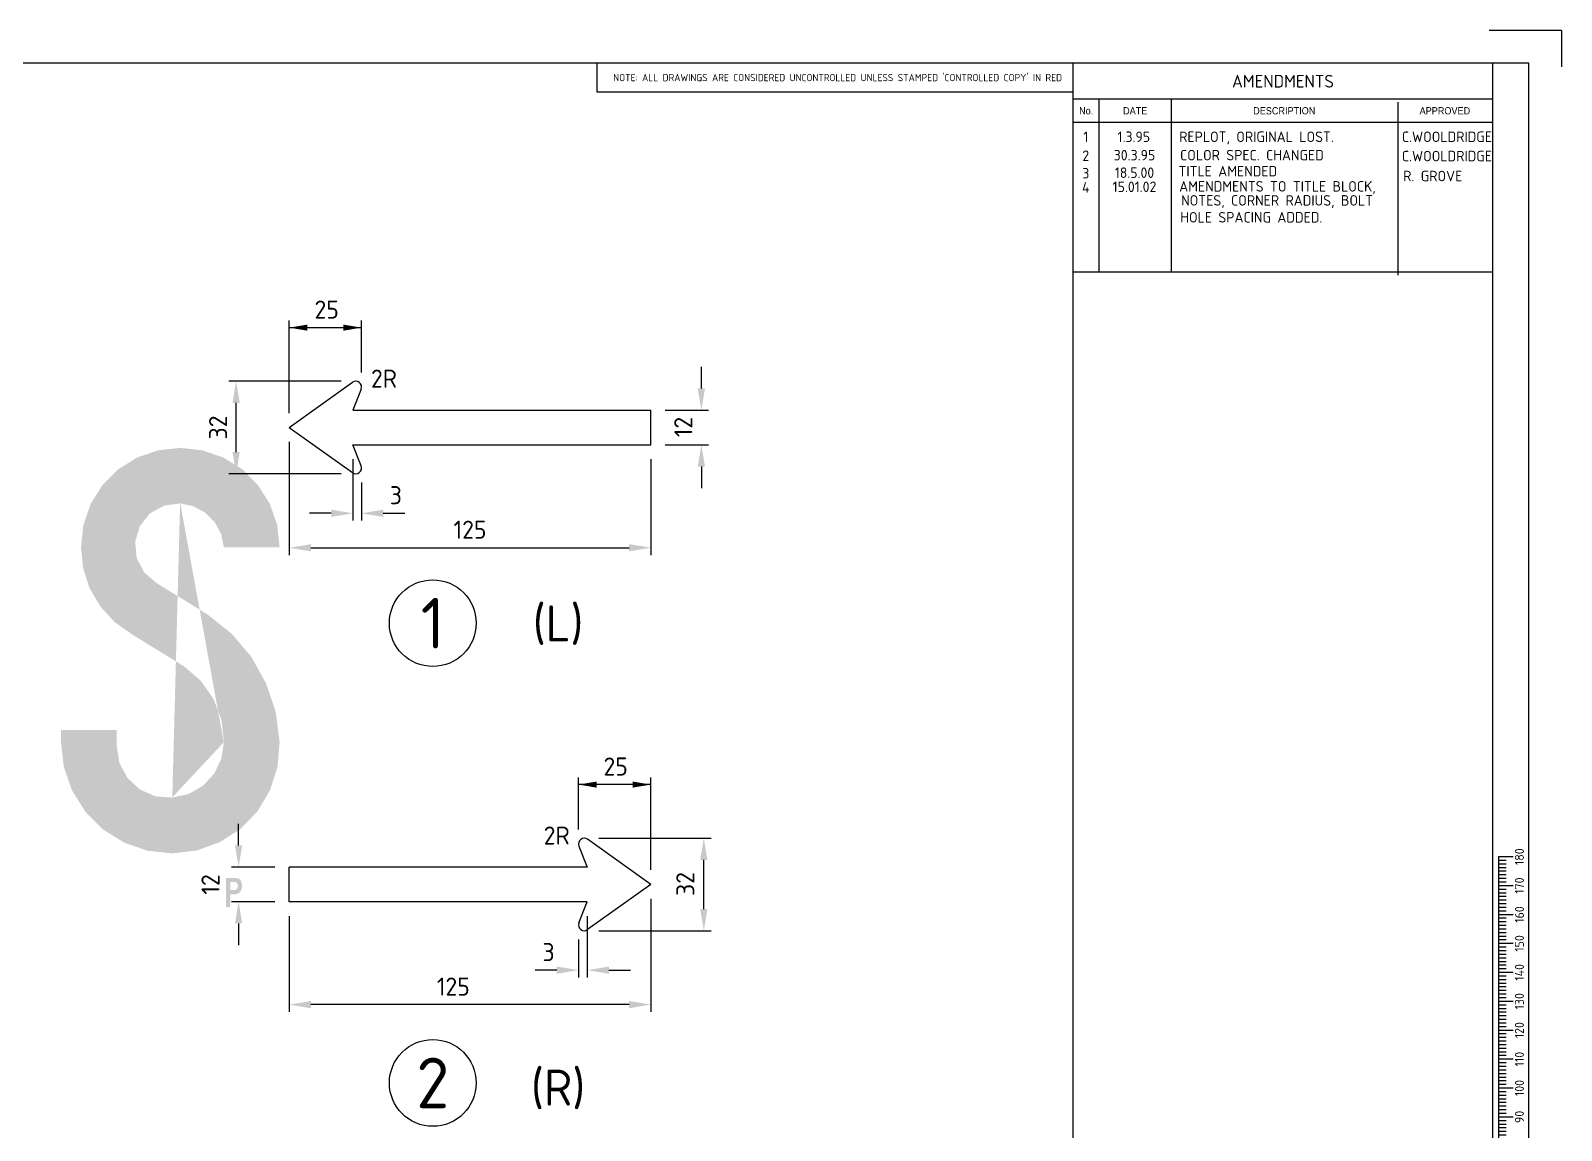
# Model space of a CAD drawing. Extents: x 0 to 1038, y -1303 to 297.
# Drawn here: x 208.3 to 420, y 144.9 to 297 of the extents above; entities that cross this region are included whole.
import ezdxf
from ezdxf.enums import TextEntityAlignment as Align

# ---------------------------------------------------------------- set-up
doc = ezdxf.new("R2010")
doc.units = 0
doc.linetypes.add('CENTERX2', pattern=[101.6, 63.5, -12.7, 12.7, -12.7])
doc.layers.get('0').update_dxf_attribs({"linetype": 'CONTINUOUS'})
for name, color, linetype in [('GREEN', 84, 'CONTINUOUS'), ('L18', 4, 'CONTINUOUS'), ('L25', 1, 'CONTINUOUS'), ('L35', 3, 'CONTINUOUS'), ('T25', 1, 'CONTINUOUS'), ('T35', 3, 'CONTINUOUS'), ('T50', 7, 'CONTINUOUS'), ('TBLK18', 4, 'CONTINUOUS'), ('TBLK25', 1, 'CONTINUOUS'), ('TBLK35', 3, 'CONTINUOUS'), ('TBLK50', 7, 'CONTINUOUS')]:
    doc.layers.add(name, color=color, linetype=linetype)
doc.styles.add('HELV', font='helv')
doc.styles.add('HELVL', font='helvl', dxfattribs={"width": 0.8})
doc.styles.add('ISO', font='iso3098b.shx')

# ---------------------------------------------------------------- blocks, each defined once
blk = doc.blocks.new('A3BBLK')
at = {"layer": 'TBLK25'}
for q in [(410, 297), (420, 292)]:
    blk.add_line((420, 297), q, dxfattribs=at)
at = {"layer": 'TBLK50'}
for p, q in [((415.5, 292.5), (13, 292.5)), ((352.5, 4.5), (352.5, 292.5)), ((415.5, 4.5), (415.5, 292.5))]:
    blk.add_line(p, q, dxfattribs=at)
blk = doc.blocks.new('A3_IN_VTBLK')
at = {"layer": 'TBLK35'}
for p, q in [((286.67, 288.5), (286.67, 292.5)), ((410.5, 57), (410.5, 292.5)), ((352.5, 288.5), (286.67, 288.5))]:
    blk.add_line(p, q, dxfattribs=at)
blk.add_blockref('A3BBLK', (0, 0))
at = {"color": 4, "style": 'ISO'}
for tag, p in [('MR_DIRECTORATE', (387.63, 68.74)), ('STREET_NAME', (387.63, 62.22)), ('SUBURB_&_POSTCODE', (387.63, 59.22))]:
    blk.add_attdef(tag, text='', height=1.5, dxfattribs=at).set_placement(p, align=Align.CENTER)
at = {"color": 1, "style": 'ISO'}
blk.add_attdef('MR_BRANCH', text='', height=2, dxfattribs=at).set_placement((387.63, 65.34), align=Align.CENTER)
for tag, p in [('FILE_NUMBER', (374.52, 53.49)), ('DESIGNED_/_DRAWN', (374.52, 48.49)), ('VERIFIED', (374.52, 43.49)), ('APPROVED', (374.52, 38.49))]:
    blk.add_attdef(tag, p, '', height=2, dxfattribs=at)
at = {"layer": 'T25', "style": 'ISO'}
blk.add_attdef('LOCAL_AUTHORITY', (370.48, 16.73), '', height=1.25, dxfattribs=at)
at = {"layer": 'TBLK18', "style": 'ISO'}
blk.add_text("NOTE: ALL DRAWINGS ARE CONSIDERED UNCONTROLLED UNLESS STAMPED 'CONTROLLED COPY' IN RED", height=1, dxfattribs=at).set_placement((319.92, 290), align=Align.CENTER)
at = {"layer": 'TBLK25', "style": 'ISO'}
for tag, p in [('ROAD_SECTION', (384.5, 29.16)), ('SLK', (384.5, 26.11)), ('CHAINAGE', (384.5, 19.21)), ('DRG_TYPE_03', (360.51, 11.5)), ('DRG_TYPE_02', (360.51, 8.36)), ('DRG_TYPE_01', (360.3, 5.42))]:
    blk.add_attdef(tag, text='', height=1.75, dxfattribs=at).set_placement(p, align=Align.CENTER)
at = {"layer": 'TBLK35', "style": 'ISO', "width": 0.9}
for tag, p in [('ROAD_PROJECT&NUMBER', (384.5, 32.23)), ('DRAWING_DESCRIPTION', (384.5, 22.29))]:
    blk.add_attdef(tag, text='', height=2.5, dxfattribs=at).set_placement(p, align=Align.CENTER)
at = {"layer": 'TBLK50', "style": 'ISO'}
blk.add_attdef('DRG_NUMBER', (372.72, 6.02), '', height=5, dxfattribs=at)
blk = doc.blocks.new('A25')
at = {"color": 1, "linetype": 'ByBlock'}
blk.add_solid([(2.5, 0.42), (2.5, -0.42), (0, 0)], dxfattribs=at)
blk = doc.blocks.new('SCA2_5_3')
at = {"layer": 'L18'}
for p, q in [((-4.15, 86), (-2.15, 86)), ((-4.15, 14), (-4.15, 86)), ((-4.15, 85.5), (-3.15, 85.5)), ((-4.15, 85), (-3.15, 85)), ((-4.15, 84.5), (-3.15, 84.5)), ((-4.15, 84), (-3.15, 84)), ((-4.15, 83.5), (-3.15, 83.5)), ((-4.15, 83), (-3.15, 83)), ((-4.15, 82.5), (-3.15, 82.5)), ((-4.15, 82), (-2.15, 82)), ((-4.15, 81.5), (-3.15, 81.5)), ((-4.15, 81), (-3.15, 81)), ((-4.15, 80.5), (-3.15, 80.5)), ((-4.15, 80), (-3.15, 80)), ((-4.15, 79.5), (-3.15, 79.5)), ((-4.15, 79), (-3.15, 79)), ((-4.15, 78.5), (-3.15, 78.5)), ((-4.15, 78), (-2.15, 78)), ((-4.15, 77.5), (-3.15, 77.5)), ((-4.15, 77), (-3.15, 77)), ((-4.15, 76.5), (-3.15, 76.5)), ((-4.15, 76), (-3.15, 76)), ((-4.15, 75.5), (-3.15, 75.5)), ((-4.15, 75), (-3.15, 75)), ((-4.15, 74.5), (-3.15, 74.5)), ((-4.15, 74), (-2.15, 74)), ((-4.15, 73.5), (-3.15, 73.5)), ((-4.15, 73), (-3.15, 73)), ((-4.15, 72.5), (-3.15, 72.5)), ((-4.15, 72), (-3.15, 72)), ((-4.15, 71.5), (-3.15, 71.5)), ((-4.15, 71), (-3.15, 71)), ((-4.15, 70.5), (-3.15, 70.5)), ((-4.15, 70), (-2.15, 70)), ((-4.15, 69.5), (-3.15, 69.5)), ((-4.15, 69), (-3.15, 69)), ((-4.15, 68.5), (-3.15, 68.5)), ((-4.15, 68), (-3.15, 68)), ((-4.15, 67.5), (-3.15, 67.5)), ((-4.15, 67), (-3.15, 67)), ((-4.15, 66.5), (-3.15, 66.5)), ((-4.15, 66), (-2.15, 66)), ((-4.15, 65.5), (-3.15, 65.5)), ((-4.15, 65), (-3.15, 65)), ((-4.15, 64.5), (-3.15, 64.5)), ((-4.15, 64), (-3.15, 64)), ((-4.15, 63.5), (-3.15, 63.5)), ((-4.15, 63), (-3.15, 63)), ((-4.15, 62.5), (-3.15, 62.5)), ((-4.15, 62), (-2.15, 62)), ((-4.15, 61.5), (-3.15, 61.5)), ((-4.15, 61), (-3.15, 61)), ((-4.15, 60.5), (-3.15, 60.5)), ((-4.15, 60), (-3.15, 60)), ((-4.15, 59.5), (-3.15, 59.5)), ((-4.15, 59), (-3.15, 59)), ((-4.15, 58.5), (-3.15, 58.5)), ((-4.15, 58), (-2.15, 58)), ((-4.15, 57.5), (-3.15, 57.5)), ((-4.15, 57), (-3.15, 57)), ((-4.15, 56.5), (-3.15, 56.5)), ((-4.15, 56), (-3.15, 56)), ((-4.15, 55.5), (-3.15, 55.5)), ((-4.15, 55), (-3.15, 55)), ((-4.15, 54.5), (-3.15, 54.5)), ((-4.15, 54), (-2.15, 54)), ((-4.15, 53.5), (-3.15, 53.5)), ((-4.15, 53), (-3.15, 53)), ((-4.15, 52.5), (-3.15, 52.5)), ((-4.15, 52), (-3.15, 52)), ((-4.15, 51.5), (-3.15, 51.5)), ((-4.15, 51), (-3.15, 51)), ((-4.15, 50.5), (-3.15, 50.5)), ((-4.15, 50), (-2.15, 50)), ((-4.15, 49.5), (-3.15, 49.5)), ((-4.15, 49), (-3.15, 49)), ((-4.15, 48.5), (-3.15, 48.5)), ((-4.15, 48), (-3.15, 48)), ((-4.15, 47.5), (-3.15, 47.5)), ((-4.15, 47), (-3.15, 47)), ((-4.15, 46.5), (-3.15, 46.5)), ((-4.15, 46), (-2.15, 46)), ((-4.15, 45.5), (-3.15, 45.5)), ((-4.15, 45), (-3.15, 45)), ((-4.15, 44.5), (-3.15, 44.5)), ((-4.15, 44), (-3.15, 44)), ((-4.15, 43.5), (-3.15, 43.5)), ((-4.15, 43), (-3.15, 43)), ((-4.15, 42.5), (-3.15, 42.5)), ((-4.15, 42), (-2.15, 42)), ((-4.15, 41.5), (-3.15, 41.5)), ((-4.15, 41), (-3.15, 41)), ((-4.15, 40.5), (-3.15, 40.5)), ((-4.15, 40), (-3.15, 40)), ((-4.15, 39.5), (-3.15, 39.5)), ((-4.15, 39), (-3.15, 39)), ((-4.15, 38.5), (-3.15, 38.5)), ((-4.15, 38), (-2.15, 38)), ((-4.15, 37.5), (-3.15, 37.5)), ((-4.15, 37), (-3.15, 37)), ((-4.15, 36.5), (-3.15, 36.5)), ((-4.15, 36), (-3.15, 36)), ((-4.15, 35.5), (-3.15, 35.5)), ((-4.15, 35), (-3.15, 35)), ((-4.15, 34.5), (-3.15, 34.5)), ((-4.15, 34), (-2.15, 34)), ((-4.15, 33.5), (-3.15, 33.5)), ((-4.15, 33), (-3.15, 33)), ((-4.15, 32.5), (-3.15, 32.5)), ((-4.15, 32), (-3.15, 32)), ((-4.15, 31.5), (-3.15, 31.5)), ((-4.15, 31), (-3.15, 31)), ((-4.15, 30.5), (-3.15, 30.5)), ((-4.15, 30), (-2.15, 30)), ((-4.15, 29.5), (-3.15, 29.5)), ((-4.15, 29), (-3.15, 29)), ((-4.15, 28.5), (-3.15, 28.5)), ((-4.15, 28), (-3.15, 28)), ((-4.15, 27.5), (-3.15, 27.5)), ((-4.15, 27), (-3.15, 27)), ((-4.15, 26.5), (-3.15, 26.5)), ((-4.15, 26), (-2.15, 26)), ((-4.15, 25.5), (-3.15, 25.5)), ((-4.15, 25), (-3.15, 25)), ((-4.15, 24.5), (-3.15, 24.5)), ((-4.15, 24), (-3.15, 24)), ((-4.15, 23.5), (-3.15, 23.5)), ((-4.15, 23), (-3.15, 23)), ((-4.15, 22.5), (-3.15, 22.5)), ((-4.15, 22), (-2.15, 22)), ((-4.15, 21.5), (-3.15, 21.5)), ((-4.15, 21), (-3.15, 21)), ((-4.15, 20.5), (-3.15, 20.5)), ((-4.15, 20), (-3.15, 20)), ((-4.15, 19.5), (-3.15, 19.5)), ((-4.15, 19), (-3.15, 19)), ((-4.15, 18.5), (-3.15, 18.5)), ((-4.15, 18), (-2.15, 18)), ((-4.15, 17.5), (-3.15, 17.5)), ((-4.15, 17), (-3.15, 17)), ((-4.15, 16.5), (-3.15, 16.5)), ((-4.15, 16), (-3.15, 16)), ((-4.15, 15.5), (-3.15, 15.5)), ((-4.15, 15), (-3.15, 15)), ((-4.15, 14.5), (-3.15, 14.5)), ((-4.15, 14), (-2.15, 14))]:
    blk.add_line(p, q, dxfattribs=at)
at = {"layer": 'L18', "style": 'ISO'}
for s, p in [('180', (-0.68, 85.98)), ('170', (-0.68, 81.98)), ('160', (-0.68, 77.98)), ('150', (-0.68, 73.98)), ('140', (-0.68, 69.98)), ('130', (-0.68, 65.98)), ('120', (-0.68, 61.98)), ('110', (-0.68, 57.98)), ('100', (-0.68, 53.98)), ('90', (-0.68, 49.98)), ('80', (-0.68, 45.98)), ('70', (-0.68, 41.98)), ('60', (-0.68, 37.98)), ('50', (-0.68, 33.98)), ('40', (-0.68, 29.98)), ('30', (-0.68, 25.98)), ('20', (-0.68, 21.98)), ('10mm', (-0.68, 17.98)), ('0', (-0.68, 14))]:
    blk.add_text(s, height=1.25, rotation=90, dxfattribs=at).set_placement(p, align=Align.CENTER)
at = {"layer": 'L18', "style": 'HELV', "width": 0.85}
blk.add_text('1:2.5', height=1.5, rotation=90, dxfattribs=at).set_placement((-1.99, 11.95), align=Align.RIGHT)

msp = doc.modelspace()

# ---------------------------------------------------------------- hatches: boundary and pattern name
at = {"layer": 'GREEN'}
h = msp.add_hatch(color=256, dxfattribs=at)
h.paths.add_polyline_path([(222.4, 213.43), (222.43, 213.43)], flags=17)
h.paths.add_polyline_path([(212.53, 200.23), (212.53, 198.58), (212.92, 195.15), (214.05, 191.9), (215.88, 188.97), (218.3, 186.52), (221.24, 184.69), (224.49, 183.55), (227.92, 183.19), (231.29, 183.58), (234.49, 184.74), (237.35, 186.57), (239.72, 189.02), (241.45, 191.96), (242.48, 195.2), (242.76, 198.58), (242.22, 202.76), (240.88, 206.72), (238.85, 210.38), (236.14, 213.56), (232.87, 216.18), (225.73, 220.59), (224.03, 222.06), (222.99, 224.05), (222.79, 226.29), (223.43, 228.45), (224.82, 230.21), (226.78, 231.29), (229.03, 231.6), (230.83, 231.21), (232.48, 230.31), (233.79, 228.99), (234.67, 227.37), (235.06, 225.54), (242.76, 225.54), (242.43, 228.61), (241.42, 231.52), (239.77, 234.12), (237.61, 236.32), (234.98, 237.94), (232.09, 238.94), (229.03, 239.28), (225.96, 238.94), (223.05, 237.94), (220.44, 236.32), (218.25, 234.12), (216.63, 231.52), (215.62, 228.61), (215.29, 225.54), (215.6, 222.6), (216.5, 219.82), (218.02, 217.27), (220, 215.13), (222.43, 213.43), (229.57, 209.04), (231.89, 207.03), (233.64, 204.51), (234.72, 201.65), (235.06, 198.58), (234.72, 196.31), (233.72, 194.22), (232.17, 192.55), (230.16, 191.39), (227.92, 190.9), (225.57, 191.08), (223.43, 192.03), (221.71, 193.63), (220.6, 195.72), (220.24, 198.04), (220.24, 200.23)])
h.paths.add_polyline_path([(225.7, 220.59), (225.73, 220.59)], flags=16)
edge = h.paths.add_edge_path(flags=16)
edge.add_line((227.92, 190.9), (227.89, 190.9))
edge.add_line((235.06, 198.58), (235.03, 198.58))
edge.add_line((229.03, 231.6), (229, 231.6))
h = msp.add_hatch(color=256, dxfattribs=at)
h.paths.add_polyline_path([(222.4, 213.43), (222.43, 213.43)], flags=17)
h.paths.add_polyline_path([(212.53, 200.23), (212.53, 198.58), (212.92, 195.15), (214.05, 191.9), (215.88, 188.97), (218.3, 186.52), (221.24, 184.69), (224.49, 183.55), (227.92, 183.19), (231.29, 183.58), (234.49, 184.74), (237.35, 186.57), (239.72, 189.02), (241.45, 191.96), (242.48, 195.2), (242.76, 198.58), (242.22, 202.76), (240.88, 206.72), (238.85, 210.38), (236.14, 213.56), (232.87, 216.18), (225.73, 220.59), (224.03, 222.06), (222.99, 224.05), (222.79, 226.29), (223.43, 228.45), (224.82, 230.21), (226.78, 231.29), (229.03, 231.6), (230.83, 231.21), (232.48, 230.31), (233.79, 228.99), (234.67, 227.37), (235.06, 225.54), (242.76, 225.54), (242.43, 228.61), (241.42, 231.52), (239.77, 234.12), (237.61, 236.32), (234.98, 237.94), (232.09, 238.94), (229.03, 239.28), (225.96, 238.94), (223.05, 237.94), (220.44, 236.32), (218.25, 234.12), (216.63, 231.52), (215.62, 228.61), (215.29, 225.54), (215.6, 222.6), (216.5, 219.82), (218.02, 217.27), (220, 215.13), (222.43, 213.43), (229.57, 209.04), (231.89, 207.03), (233.64, 204.51), (234.72, 201.65), (235.06, 198.58), (234.72, 196.31), (233.72, 194.22), (232.17, 192.55), (230.16, 191.39), (227.92, 190.9), (225.57, 191.08), (223.43, 192.03), (221.71, 193.63), (220.6, 195.72), (220.24, 198.04), (220.24, 200.23)])
h.paths.add_polyline_path([(225.7, 220.59), (225.73, 220.59)], flags=16)
edge = h.paths.add_edge_path(flags=16)
edge.add_line((227.92, 190.9), (227.89, 190.9))
edge.add_line((235.06, 198.58), (235.03, 198.58))
edge.add_line((229.03, 231.6), (229, 231.6))
at = {"layer": 'TBLK25', "linetype": 'CENTERX2'}
h = msp.add_hatch(color=256, dxfattribs=at)
h.paths.add_polyline_path([(236.62, 179.23), (236.55, 179.23)], flags=0)
edge = h.paths.add_edge_path(flags=16)
edge.add_line((235.93, 178.1), (235.93, 179.23))
edge.add_line((235.93, 179.23), (236.62, 179.23))
edge.add_line((236.93, 179.04), (236.62, 179.23))
edge.add_line((236.93, 179.04), (236.99, 178.66))
edge.add_line((236.99, 178.66), (236.93, 178.35))
edge.add_line((236.93, 178.35), (236.62, 178.1))
edge.add_line((236.62, 178.1), (235.93, 178.1))
h.paths.add_polyline_path([(236.55, 179.79), (236.62, 179.79)], flags=16)
edge = h.paths.add_edge_path()
edge.add_line((235.93, 175.78), (235.36, 175.78))
edge.add_line((235.36, 175.78), (235.36, 179.79))
edge.add_line((235.36, 179.79), (236.62, 179.79))
edge.add_line((236.93, 179.73), (236.62, 179.79))
edge.add_line((236.93, 179.73), (237.24, 179.6))
edge.add_line((237.24, 179.6), (237.43, 179.35))
edge.add_line((237.43, 179.35), (237.56, 178.91))
edge.add_line((237.56, 178.91), (237.56, 178.47))
edge.add_line((237.56, 178.47), (237.43, 178.03))
edge.add_line((237.43, 178.03), (237.24, 177.78))
edge.add_line((237.24, 177.78), (236.93, 177.59))
edge.add_line((236.93, 177.59), (236.62, 177.53))
edge.add_line((236.62, 177.53), (235.93, 177.53))
edge.add_line((235.93, 177.53), (235.93, 175.78))

# ---------------------------------------------------------------- linework, layer by layer
at = {"layer": 'L35'}
for p, q in [((244.09, 242.1), (252.82, 248.35)), ((254.03, 247.4), (252.89, 244.5)), ((252.89, 244.5), (294.09, 244.5)), ((294.09, 239.7), (294.09, 244.5)), ((244.09, 242.1), (252.82, 235.85)), ((252.89, 239.7), (294.09, 239.7)), ((254.03, 236.79), (252.89, 239.7)), ((284.14, 184.2), (285.29, 181.29)), ((294.09, 178.89), (285.35, 185.14)), ((285.29, 181.29), (244.09, 181.29)), ((244.09, 176.49), (244.09, 181.29)), ((294.09, 178.89), (285.35, 172.64)), ((285.29, 176.49), (244.09, 176.49)), ((284.14, 173.59), (285.29, 176.49))]:
    msp.add_line(p, q, dxfattribs=at)
for centre in [(263.94, 215.03), (263.94, 151.43)]:
    msp.add_circle(centre, 6, dxfattribs=at)
for centre, start, end in [((253.29, 247.7), 338.5117, 125.5884), ((253.29, 236.5), 234.4116, 21.4883), ((284.89, 184.49), 54.4116, 201.4883), ((284.89, 173.29), 158.5117, 305.5884)]:
    msp.add_arc(centre, 0.8, start, end, dxfattribs=at)
at = {"layer": 'T25'}
for p, q in [((244.09, 244.1), (244.09, 256.91)), ((254.09, 249.7), (254.09, 256.91)), ((244.09, 255.91), (254.09, 255.91)), ((301.08, 247.5), (301.08, 250.5)), ((251.29, 248.5), (235.75, 248.5)), ((236.75, 238.7), (236.75, 245.5)), ((296.09, 244.5), (302.08, 244.5)), ((244.09, 240.1), (244.09, 224.46)), ((296.09, 239.7), (302.08, 239.7)), ((252.89, 237.7), (252.89, 229.23)), ((294.09, 237.7), (294.09, 224.46)), ((251.29, 235.7), (235.75, 235.7)), ((301.08, 236.7), (301.08, 233.7)), ((254.09, 234.5), (254.09, 229.23)), ((249.89, 230.23), (246.89, 230.23)), ((257.09, 230.23), (260.09, 230.23)), ((247.09, 225.46), (291.09, 225.46)), ((284.09, 186.49), (284.09, 193.7)), ((294.09, 192.7), (284.09, 192.7)), ((294.09, 180.89), (294.09, 193.7)), ((237.09, 184.29), (237.09, 187.29)), ((286.89, 185.29), (302.42, 185.29)), ((301.42, 175.49), (301.42, 182.29)), ((242.09, 181.29), (236.09, 181.29)), ((242.09, 176.49), (236.09, 176.49)), ((294.09, 176.89), (294.09, 161.26)), ((244.09, 174.49), (244.09, 161.26)), ((285.29, 174.49), (285.29, 166.03)), ((237.09, 173.49), (237.09, 170.49)), ((286.89, 172.49), (302.42, 172.49)), ((284.09, 171.29), (284.09, 166.03)), ((281.09, 167.03), (278.09, 167.03)), ((288.29, 167.03), (291.29, 167.03)), ((291.09, 162.26), (247.09, 162.26))]:
    msp.add_line(p, q, dxfattribs=at)
for points in [[(236.25, 245.5), (237.25, 245.5), (236.75, 248.5)], [(300.58, 247.5), (301.58, 247.5), (301.08, 244.5)], [(300.58, 236.7), (301.58, 236.7), (301.08, 239.7)], [(236.25, 238.7), (237.25, 238.7), (236.75, 235.7)], [(249.89, 230.73), (249.89, 229.73), (252.89, 230.23)], [(257.09, 230.73), (257.09, 229.73), (254.09, 230.23)], [(247.09, 225.96), (247.09, 224.96), (244.09, 225.46)], [(291.09, 225.96), (291.09, 224.96), (294.09, 225.46)], [(237.59, 184.29), (236.59, 184.29), (237.09, 181.29)], [(301.92, 182.29), (300.92, 182.29), (301.42, 185.29)], [(237.59, 173.49), (236.59, 173.49), (237.09, 176.49)], [(301.92, 175.49), (300.92, 175.49), (301.42, 172.49)], [(281.09, 167.53), (281.09, 166.53), (284.09, 167.03)], [(288.29, 167.53), (288.29, 166.53), (285.29, 167.03)], [(247.09, 162.76), (247.09, 161.76), (244.09, 162.26)], [(291.09, 162.76), (291.09, 161.76), (294.09, 162.26)]]:
    msp.add_solid(points, dxfattribs=at)
at = {"layer": 'TBLK25'}
for p, q in [((410.5, 287.5), (352.5, 287.5)), ((356.07, 263.6), (356.07, 287.5)), ((366.07, 263.6), (366.07, 287.5)), ((397.42, 263.19), (397.42, 287.09)), ((410.5, 284.3), (352.5, 284.3)), ((410.5, 263.6), (352.5, 263.6))]:
    msp.add_line(p, q, dxfattribs=at)

# ---------------------------------------------------------------- block references
at = {"layer": 'L25'}
msp.add_blockref('A3_IN_VTBLK', (0, 0), dxfattribs=at)
at = {"layer": 'L25', "linetype": 'CENTERX2'}
msp.add_blockref('SCA2_5_3', (415.5, 96.75), dxfattribs=at)
at = {"layer": 'T25'}
msp.add_blockref('A25', (244.09, 255.91), dxfattribs=at)
at = {"layer": 'T25', "rotation": 180}
msp.add_blockref('A25', (254.09, 255.91), dxfattribs=at)
at = {"layer": 'T25', "xscale": -1, "rotation": 180}
msp.add_blockref('A25', (284.09, 192.7), dxfattribs=at)
at = {"layer": 'T25', "xscale": -1}
msp.add_blockref('A25', (294.09, 192.7), dxfattribs=at)

# ---------------------------------------------------------------- texts
at = {"layer": 'T25', "color": 3, "style": 'ISO'}
for s, p in [('1', (354.24, 281.59)), ('1.3.95', (360.88, 281.59)), ('REPLOT, ORIGINAL LOST.', (377.84, 281.59)), ('C.WOOLDRIDGE', (404.17, 281.59)), ('2', (354.24, 278.97)), ('30.3.95', (360.97, 279.05)), ('COLOR SPEC. CHANGED', (377.21, 279.05)), ('C.WOOLDRIDGE', (404.17, 278.92)), ('3', (354.24, 276.54)), ('18.5.00', (360.97, 276.62)), ('TITLE AMENDED', (373.88, 276.82)), ('R. GROVE', (402.21, 276.16)), ('4', (354.24, 274.59)), ('15.01.02', (360.97, 274.67)), ('AMENDMENTS TO TITLE BLOCK,', (380.74, 274.73)), ('NOTES, CORNER RADIUS, BOLT', (380.69, 272.79)), ('HOLE SPACING ADDED.', (377.13, 270.45))]:
    msp.add_text(s, height=1.45, dxfattribs=at).set_placement(p, align=Align.CENTER)
for s, p in [('25', (249.27, 258.41)), ('3', (258.84, 232.73)), ('125', (269.09, 227.96)), ('25', (289.23, 195.2)), ('3', (279.95, 169.53)), ('125', (266.78, 164.76))]:
    msp.add_text(s, height=2.5, dxfattribs=at).set_placement(p, align=Align.MIDDLE_CENTER)
for s, p in [('32', (234.25, 242.1)), ('12', (298.58, 242.16)), ('12', (233.2, 178.89)), ('32', (298.86, 178.95))]:
    msp.add_text(s, height=2.5, rotation=90, dxfattribs=at).set_placement(p, align=Align.MIDDLE_CENTER)
at = {"layer": 'T35', "style": 'ISO'}
for p in [(255.39, 247.61), (279.28, 184.41)]:
    msp.add_text('2R', height=2.5, dxfattribs=at).set_placement(p)
at = {"layer": 'T50', "style": 'ISO'}
for s, height, p in [('1', 7, (263.94, 215.03)), ('(L)', 5, (281.27, 215.02)), ('2', 7, (263.94, 151.43)), ('(R)', 5, (281.27, 150.8))]:
    msp.add_text(s, height=height, dxfattribs=at).set_placement(p, align=Align.MIDDLE)
at = {"layer": 'TBLK18', "style": 'HELVL', "width": 0.9}
for s, p in [('No.', (354.29, 285.41)), ('DATE', (361.07, 285.41)), ('DESCRIPTION', (381.68, 285.41)), ('APPROVED', (403.89, 285.41))]:
    msp.add_text(s, height=1, dxfattribs=at).set_placement(p, align=Align.CENTER)
at = {"layer": 'TBLK25', "style": 'ISO'}
msp.add_text('AMENDMENTS', height=1.75, dxfattribs=at).set_placement((381.5, 289.12), align=Align.CENTER)

doc.saveas('drawing.dxf')
